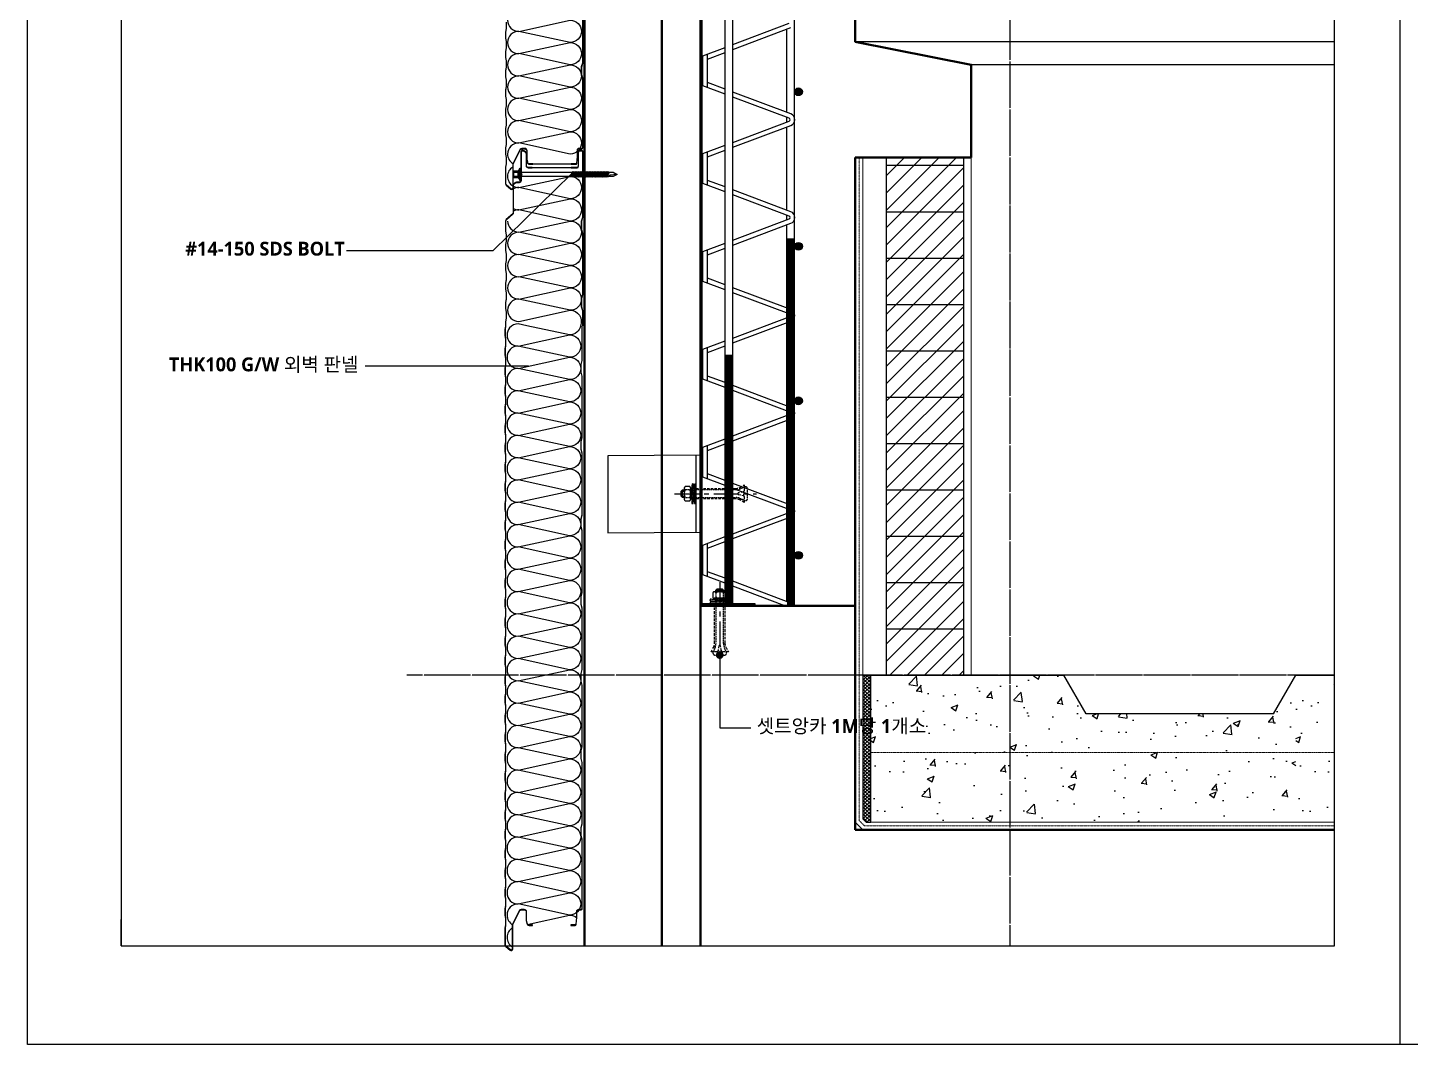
# Model space of a CAD drawing. Extents: x 0 to 20413, y 0 to 2870.
# Drawn here: x 2200 to 3989, y 100 to 1416 of the extents above; entities that cross this region are included whole.
import ezdxf
from ezdxf.enums import TextEntityAlignment as Align

# ---------------------------------------------------------------- set-up
doc = ezdxf.new("R2010")
doc.units = 0
for name, pattern in [('CENTER', [50.8, 31.75, -6.35, 6.35, -6.35]), ('HID', [2.3, 1.5, -0.8]), ('HIDDEN', [0.375, 0.25, -0.125]), ('HIDDEN2', [4.7625, 3.175, -1.5875]), ('XR-배치도$0$CEN', [62, 60, -1, 0, -1])]:
    doc.linetypes.add(name, pattern=pattern)
doc.layers.get('Defpoints').update_dxf_attribs({"color": 151})
for name, color, linetype in [('0-판넬전개선', 11, 'Continuous'), ('6', 6, 'Continuous'), ('A-ANNO-GRA1', 7, 'Continuous'), ('A-AXIS-LINE', 12, 'XR-배치도$0$CEN'), ('A-ELEV-LIN3', 8, 'Continuous'), ('A-SYM-LEAD', 7, 'Continuous'), ('A-WAXM-BLOC', 3, 'Continuous'), ('A-XXXX-HATC', 252, 'Continuous'), ('BOLT', 10, 'Continuous'), ('DIM', 7, 'Continuous'), ('E', 4, 'Continuous'), ('H', 9, 'Continuous'), ('Insulation', 8, 'Continuous'), ('Panel', 2, 'Continuous'), ('sec', 4, 'Continuous'), ('~BOLT', 11, 'Continuous'), ('형강', 4, 'Continuous')]:
    doc.layers.add(name, color=color, linetype=linetype)
for name, color, linetype, lineweight in [('A-CONC-LIN1', 2, 'Continuous', 40), ('A-CONC-LIN2', 7, 'Continuous', 25), ('A-SECT-MESH', 8, 'HID', 18), ('A-WAXM-PANL', 6, 'Continuous', 20), ('A-XXXX-FIN2', 6, 'Continuous', 20), ('A-XXXX-WAT1', 9, 'HID', 20)]:
    doc.layers.add(name, color=color, linetype=linetype, lineweight=lineweight)
doc.styles.add('헤드라인', font='NanumGothicBold.ttf')

# ---------------------------------------------------------------- blocks, each defined once
blk = doc.blocks.new('An')
at = {"layer": 'BOLT'}
for p, q in [((-3.3, 19.1), (-3.3, 15.1)), ((3.3, 19.1), (3.3, 15.1)), ((7.1, 15.1), (-7.1, 15.1)), ((7.1, 6.8), (-7.1, 6.8)), ((-5, 17.4), (5, 17.4)), ((6.7, 15.1), (6.7, 15.1))]:
    blk.add_line(p, q, dxfattribs=at)
at = {"layer": 'BOLT', "linetype": 'CENTER'}
blk.add_line((0, 27.7), (0, -78.2), dxfattribs=at)
at = {"layer": 'BOLT'}
blk.add_lwpolyline([(-5, 14), (-5, 17.4), (-3.3, 19.1), (3.3, 19.1), (5, 17.4), (5, 14)], dxfattribs=at)
for points in [[(-12.7, 3.8), (-0.2, 2.2), (0, 3.8), (-12.5, 5.5)], [(12.5, 0), (12.5, 1.7), (-12.5, 1.7), (-12.5, 0)], [(12.5, 3.1), (0, 4.7), (0.2, 6.4), (12.7, 4.7)]]:
    blk.add_lwpolyline(points, close=True, dxfattribs=at)
at = {"layer": 'BOLT', "linetype": 'HIDDEN'}
blk.add_lwpolyline([(12.7, 4.7), (-12.5, 5.5), (-12.7, 3.8), (12.5, 3.1)], close=True, dxfattribs=at)
at = {"layer": 'BOLT', "linetype": 'HIDDEN2'}
blk.add_lwpolyline([(6.7, 0), (6.7, -51.2, 0.126377), (8.1, -56.8), (11.3, -62.5), (3.8, -62.5, -0.360473), (2.2, -61.1), (1, -54.8, 0.412222), (0, -54.2), (-0.2, -54.2, 0.360473), (-1, -54.8), (-2.2, -61.1, -0.360473), (-3.8, -62.5), (-11.3, -62.5), (-8.1, -56.8, 0.126377), (-6.7, -51.2), (-6.7, 0)], format="xyb", dxfattribs=at)
at = {"layer": 'BOLT', "linetype": 'CENTER'}
blk.add_lwpolyline([(-9.1, 14), (-9.1, 8, 0.57735), (-5, 8, 0.238157), (5, 8, 0.57735), (9.1, 8), (9.1, 14, 0.57735), (5, 14, 0.238157), (-5, 14, 0.57735)], format="xyb", close=True, dxfattribs=at)
at = {"layer": 'BOLT', "linetype": 'HIDDEN'}
blk.add_lwpolyline([(-5, 14), (-5, 0), (-5, -51.9, -0.095415), (-5.8, -56.3), (-8.6, -63.2, 0.530598), (-6.3, -66.7), (0, -66.7), (6.3, -66.7, 0.530598), (8.6, -63.2), (5.8, -56.3, -0.095415), (5, -51.9), (5, 0), (5, 14)], format="xyb", dxfattribs=at)
blk = doc.blocks.new('SDS_125')
at = {"layer": 'BOLT'}
for p, q in [((-10129.4, -12535.9), (-10135.4, -12535.9)), ((-10128.4, -12533.4), (-10127.3, -12530.4)), ((-10127.3, -12530.4), (-10127.3, -12546.4)), ((-10127.3, -12530.4), (-10126.3, -12530.4)), ((-10126.3, -12530.4), (-10126.3, -12546.4)), ((-10059.6, -12535.4), (-10061.6, -12541.4)), ((-10058.8, -12534.6), (-10061.3, -12541.9)), ((-10057.6, -12535.4), (-10059.6, -12541.4)), ((-10056.8, -12534.6), (-10059.3, -12541.9)), ((-10056.5, -12535.4), (-10058.6, -12541.4)), ((-10058.5, -12535.4), (-10057.6, -12535.4)), ((-10057.6, -12535.4), (-10056.8, -12534.6)), ((-10055.6, -12535.4), (-10057.6, -12541.4)), ((-10054.8, -12534.6), (-10057.3, -12541.9)), ((-10056.8, -12534.6), (-10056.5, -12535.4)), ((-10054.5, -12535.4), (-10056.6, -12541.4)), ((-10056.5, -12535.4), (-10055.6, -12535.4)), ((-10055.6, -12535.4), (-10054.8, -12534.6)), ((-10053.6, -12535.4), (-10055.6, -12541.4)), ((-10052.8, -12534.6), (-10055.3, -12541.9)), ((-10054.8, -12534.6), (-10054.5, -12535.4)), ((-10052.5, -12535.4), (-10054.6, -12541.4)), ((-10054.5, -12535.4), (-10053.6, -12535.4)), ((-10053.6, -12535.4), (-10052.8, -12534.6)), ((-10051.6, -12535.4), (-10053.6, -12541.4)), ((-10050.8, -12534.6), (-10053.3, -12541.9)), ((-10052.8, -12534.6), (-10052.5, -12535.4)), ((-10050.5, -12535.4), (-10052.6, -12541.4)), ((-10052.5, -12535.4), (-10051.6, -12535.4)), ((-10051.6, -12535.4), (-10050.8, -12534.6)), ((-10049.6, -12535.4), (-10051.6, -12541.4)), ((-10048.8, -12534.6), (-10051.3, -12541.9)), ((-10050.8, -12534.6), (-10050.5, -12535.4)), ((-10048.5, -12535.4), (-10050.6, -12541.4)), ((-10050.5, -12535.4), (-10049.6, -12535.4)), ((-10049.6, -12535.4), (-10048.8, -12534.6)), ((-10047.6, -12535.4), (-10049.6, -12541.4)), ((-10046.8, -12534.6), (-10049.3, -12541.9)), ((-10048.8, -12534.6), (-10048.5, -12535.4)), ((-10046.5, -12535.4), (-10048.6, -12541.4)), ((-10048.5, -12535.4), (-10047.6, -12535.4)), ((-10047.6, -12535.4), (-10046.8, -12534.6)), ((-10045.6, -12535.4), (-10047.6, -12541.4)), ((-10044.8, -12534.6), (-10047.3, -12541.9)), ((-10046.8, -12534.6), (-10046.5, -12535.4)), ((-10044.5, -12535.4), (-10046.6, -12541.4)), ((-10046.5, -12535.4), (-10045.6, -12535.4)), ((-10045.6, -12535.4), (-10044.8, -12534.6)), ((-10043.6, -12535.4), (-10045.6, -12541.4)), ((-10042.8, -12534.6), (-10045.3, -12541.9)), ((-10044.8, -12534.6), (-10044.5, -12535.4)), ((-10042.5, -12535.4), (-10044.6, -12541.4)), ((-10044.5, -12535.4), (-10043.6, -12535.4)), ((-10043.6, -12535.4), (-10042.8, -12534.6)), ((-10041.6, -12535.4), (-10043.6, -12541.4)), ((-10040.8, -12534.6), (-10043.3, -12541.9)), ((-10042.8, -12534.6), (-10042.5, -12535.4)), ((-10040.5, -12535.4), (-10042.6, -12541.4)), ((-10042.5, -12535.4), (-10041.6, -12535.4)), ((-10041.6, -12535.4), (-10040.8, -12534.6)), ((-10039.6, -12535.4), (-10041.6, -12541.4)), ((-10038.8, -12534.6), (-10041.3, -12541.9)), ((-10040.8, -12534.6), (-10040.5, -12535.4)), ((-10038.5, -12535.4), (-10040.6, -12541.4)), ((-10040.5, -12535.4), (-10039.6, -12535.4)), ((-10039.6, -12535.4), (-10038.8, -12534.6)), ((-10037.6, -12535.4), (-10039.6, -12541.4)), ((-10036.8, -12534.6), (-10039.3, -12541.9)), ((-10038.8, -12534.6), (-10038.5, -12535.4)), ((-10036.5, -12535.4), (-10038.6, -12541.4)), ((-10038.5, -12535.4), (-10037.6, -12535.4)), ((-10037.6, -12535.4), (-10036.8, -12534.6)), ((-10035.6, -12535.4), (-10037.6, -12541.4)), ((-10034.8, -12534.6), (-10037.3, -12541.9)), ((-10036.8, -12534.6), (-10036.5, -12535.4)), ((-10034.5, -12535.4), (-10036.6, -12541.4)), ((-10036.5, -12535.4), (-10035.6, -12535.4)), ((-10035.6, -12535.4), (-10034.8, -12534.6)), ((-10033.6, -12535.4), (-10035.6, -12541.4)), ((-10032.8, -12534.6), (-10035.3, -12541.9)), ((-10034.8, -12534.6), (-10034.5, -12535.4)), ((-10032.5, -12535.4), (-10034.6, -12541.4)), ((-10034.5, -12535.4), (-10033.6, -12535.4)), ((-10033.6, -12535.4), (-10032.8, -12534.6)), ((-10031.6, -12535.4), (-10033.6, -12541.4)), ((-10030.8, -12534.6), (-10033.3, -12541.9)), ((-10032.8, -12534.6), (-10032.5, -12535.4)), ((-10030.5, -12535.4), (-10032.6, -12541.4)), ((-10032.5, -12535.4), (-10031.6, -12535.4)), ((-10031.6, -12535.4), (-10030.8, -12534.6)), ((-10029.6, -12535.4), (-10031.6, -12541.4)), ((-10028.8, -12534.6), (-10031.3, -12541.9)), ((-10030.8, -12534.6), (-10030.5, -12535.4)), ((-10028.5, -12535.4), (-10030.6, -12541.4)), ((-10030.5, -12535.4), (-10029.6, -12535.4)), ((-10029.6, -12535.4), (-10028.8, -12534.6)), ((-10027.6, -12535.4), (-10029.6, -12541.4)), ((-10026.8, -12534.6), (-10029.3, -12541.9)), ((-10028.8, -12534.6), (-10028.5, -12535.4)), ((-10026.5, -12535.4), (-10028.6, -12541.4)), ((-10028.5, -12535.4), (-10027.6, -12535.4)), ((-10027.6, -12535.4), (-10026.8, -12534.6)), ((-10025.6, -12535.4), (-10027.6, -12541.4)), ((-10024.8, -12534.6), (-10027.3, -12541.9)), ((-10026.8, -12534.6), (-10026.5, -12535.4)), ((-10024.5, -12535.4), (-10026.6, -12541.4)), ((-10026.5, -12535.4), (-10025.6, -12535.4)), ((-10025.6, -12535.4), (-10024.8, -12534.6)), ((-10023.6, -12535.4), (-10025.6, -12541.4)), ((-10022.8, -12534.6), (-10025.3, -12541.9)), ((-10024.8, -12534.6), (-10024.5, -12535.4)), ((-10022.5, -12535.4), (-10024.6, -12541.4)), ((-10024.5, -12535.4), (-10023.6, -12535.4)), ((-10023.6, -12535.4), (-10022.8, -12534.6)), ((-10021.6, -12535.4), (-10023.6, -12541.4)), ((-10020.8, -12534.6), (-10023.3, -12541.9)), ((-10022.8, -12534.6), (-10022.5, -12535.4)), ((-10020.5, -12535.4), (-10022.6, -12541.4)), ((-10022.5, -12535.4), (-10021.6, -12535.4)), ((-10021.6, -12535.4), (-10020.8, -12534.6)), ((-10019.6, -12535.4), (-10021.6, -12541.4)), ((-10018.8, -12534.6), (-10021.3, -12541.9)), ((-10020.8, -12534.6), (-10020.5, -12535.4)), ((-10018.5, -12535.4), (-10020.6, -12541.4)), ((-10020.5, -12535.4), (-10019.6, -12535.4)), ((-10019.6, -12535.4), (-10018.8, -12534.6)), ((-10017.6, -12535.4), (-10019.6, -12541.4)), ((-10016.8, -12534.6), (-10019.3, -12541.9)), ((-10018.8, -12534.6), (-10018.5, -12535.4)), ((-10016.5, -12535.4), (-10018.6, -12541.4)), ((-10018.5, -12535.4), (-10017.6, -12535.4)), ((-10017.6, -12535.4), (-10016.8, -12534.6)), ((-10015.6, -12535.4), (-10017.6, -12541.4)), ((-10014.8, -12534.6), (-10017.3, -12541.9)), ((-10016.8, -12534.6), (-10016.5, -12535.4)), ((-10014.5, -12535.4), (-10016.6, -12541.4)), ((-10016.5, -12535.4), (-10015.6, -12535.4)), ((-10015.6, -12535.4), (-10014.8, -12534.6)), ((-10013.6, -12535.4), (-10015.6, -12541.4)), ((-10012.8, -12534.6), (-10015.3, -12541.9)), ((-10014.8, -12534.6), (-10014.5, -12535.4)), ((-10012.5, -12535.4), (-10014.6, -12541.4)), ((-10014.5, -12535.4), (-10013.6, -12535.4)), ((-10013.6, -12535.4), (-10012.8, -12534.6)), ((-10012.8, -12534.6), (-10012.5, -12535.4)), ((-10012.5, -12535.4), (-10011.3, -12535.4)), ((-10135.4, -12540.9), (-10129.4, -12540.9)), ((-10128.4, -12543.4), (-10127.3, -12546.4)), ((-10127.3, -12546.4), (-10126.3, -12546.4)), ((-10060.6, -12541.4), (-10059.6, -12541.4)), ((-10059.6, -12541.4), (-10059.3, -12541.9)), ((-10059.3, -12541.9), (-10058.6, -12541.4)), ((-10058.6, -12541.4), (-10057.6, -12541.4)), ((-10057.6, -12541.4), (-10057.3, -12541.9)), ((-10057.3, -12541.9), (-10056.6, -12541.4)), ((-10056.6, -12541.4), (-10055.6, -12541.4)), ((-10055.6, -12541.4), (-10055.3, -12541.9)), ((-10055.3, -12541.9), (-10054.6, -12541.4)), ((-10054.6, -12541.4), (-10053.6, -12541.4)), ((-10053.6, -12541.4), (-10053.3, -12541.9)), ((-10053.3, -12541.9), (-10052.6, -12541.4)), ((-10052.6, -12541.4), (-10051.6, -12541.4)), ((-10051.6, -12541.4), (-10051.3, -12541.9)), ((-10051.3, -12541.9), (-10050.6, -12541.4)), ((-10050.6, -12541.4), (-10049.6, -12541.4)), ((-10049.6, -12541.4), (-10049.3, -12541.9)), ((-10049.3, -12541.9), (-10048.6, -12541.4)), ((-10048.6, -12541.4), (-10047.6, -12541.4)), ((-10047.6, -12541.4), (-10047.3, -12541.9)), ((-10047.3, -12541.9), (-10046.6, -12541.4)), ((-10046.6, -12541.4), (-10045.6, -12541.4)), ((-10045.6, -12541.4), (-10045.3, -12541.9)), ((-10045.3, -12541.9), (-10044.6, -12541.4)), ((-10044.6, -12541.4), (-10043.6, -12541.4)), ((-10043.6, -12541.4), (-10043.3, -12541.9)), ((-10043.3, -12541.9), (-10042.6, -12541.4)), ((-10042.6, -12541.4), (-10041.6, -12541.4)), ((-10041.6, -12541.4), (-10041.3, -12541.9)), ((-10041.3, -12541.9), (-10040.6, -12541.4)), ((-10040.6, -12541.4), (-10039.6, -12541.4)), ((-10039.6, -12541.4), (-10039.3, -12541.9)), ((-10039.3, -12541.9), (-10038.6, -12541.4)), ((-10038.6, -12541.4), (-10037.6, -12541.4)), ((-10037.6, -12541.4), (-10037.3, -12541.9)), ((-10037.3, -12541.9), (-10036.6, -12541.4)), ((-10036.6, -12541.4), (-10035.6, -12541.4)), ((-10035.6, -12541.4), (-10035.3, -12541.9)), ((-10035.3, -12541.9), (-10034.6, -12541.4)), ((-10034.6, -12541.4), (-10033.6, -12541.4)), ((-10033.6, -12541.4), (-10033.3, -12541.9)), ((-10033.3, -12541.9), (-10032.6, -12541.4)), ((-10032.6, -12541.4), (-10031.6, -12541.4)), ((-10031.6, -12541.4), (-10031.3, -12541.9)), ((-10031.3, -12541.9), (-10030.6, -12541.4)), ((-10030.6, -12541.4), (-10029.6, -12541.4)), ((-10029.6, -12541.4), (-10029.3, -12541.9)), ((-10029.3, -12541.9), (-10028.6, -12541.4)), ((-10028.6, -12541.4), (-10027.6, -12541.4)), ((-10027.6, -12541.4), (-10027.3, -12541.9)), ((-10027.3, -12541.9), (-10026.6, -12541.4)), ((-10026.6, -12541.4), (-10025.6, -12541.4)), ((-10025.6, -12541.4), (-10025.3, -12541.9)), ((-10025.3, -12541.9), (-10024.6, -12541.4)), ((-10024.6, -12541.4), (-10023.6, -12541.4)), ((-10023.6, -12541.4), (-10023.3, -12541.9)), ((-10023.3, -12541.9), (-10022.6, -12541.4)), ((-10022.6, -12541.4), (-10021.6, -12541.4)), ((-10021.6, -12541.4), (-10021.3, -12541.9)), ((-10021.3, -12541.9), (-10020.6, -12541.4)), ((-10020.6, -12541.4), (-10019.6, -12541.4)), ((-10019.6, -12541.4), (-10019.3, -12541.9)), ((-10019.3, -12541.9), (-10018.6, -12541.4)), ((-10018.6, -12541.4), (-10017.6, -12541.4)), ((-10017.6, -12541.4), (-10017.3, -12541.9)), ((-10017.3, -12541.9), (-10016.6, -12541.4)), ((-10016.6, -12541.4), (-10015.6, -12541.4)), ((-10015.6, -12541.4), (-10015.3, -12541.9)), ((-10015.3, -12541.9), (-10014.6, -12541.4)), ((-10014.6, -12541.4), (-10012.3, -12541.4))]:
    blk.add_line(p, q, dxfattribs=at)
for points in [[(-10129.4, -12534.4), (-10135.4, -12534.4), (-10135.4, -12542.4), (-10129.4, -12542.4)], [(-10126.3, -12535.4), (-10059.6, -12535.4), (-10058.8, -12534.6), (-10058.5, -12535.4), (-10060.6, -12541.4), (-10061.3, -12541.9), (-10061.6, -12541.4), (-10126.3, -12541.4)], [(-10001.3, -12538.4), (-10010.3, -12539.4), (-10012.3, -12541.4), (-10013.3, -12539.4), (-10011.3, -12535.4)], [(-10011.3, -12535.4), (-10006.3, -12535.4), (-10001.3, -12538.4), (-10006.3, -12541.4), (-10012.3, -12541.4)]]:
    blk.add_lwpolyline(points, dxfattribs=at)
blk.add_lwpolyline([(-10129.4, -12533.4), (-10128.4, -12533.4), (-10128.4, -12543.4), (-10129.4, -12543.4)], close=True, dxfattribs=at)
at = {"layer": '~BOLT', "color": 0}
blk.add_solid([(-10127.3, -12530.4), (-10127.3, -12546.4), (-10126.3, -12530.4), (-10126.3, -12546.4)], dxfattribs=at)

msp = doc.modelspace()

# ---------------------------------------------------------------- hatches: boundary and pattern name
at = {"layer": 'A-ELEV-LIN3'}
h = msp.add_hatch(dxfattribs=at)
h.set_pattern_fill('ANSI37', color=256)
h.set_pattern_definition([(45, (-69508.0345, -82943.963), (-2.24506403, 2.24506403), []), (135, (-69508.0345, -82943.963), (-2.24506403, -2.24506403), [])])
h.paths.add_polyline_path([(3290.49, 577.7), (3280.49, 577.7), (3280.49, 391.84), (3284.64, 387.7), (3290.49, 387.7)])
at = {"layer": 'A-XXXX-HATC'}
h = msp.add_hatch(dxfattribs=at)
h.set_pattern_fill('ANSI31', color=256, scale=5)
h.set_pattern_definition([(45, (-385939.868, 959393.89), (-11.22532015, 11.22532015), [])])
h.paths.add_polyline_path([(3410.49, 1247.7), (3310.49, 1247.7), (3310.49, 577.7), (3410.49, 577.7)])
at = {"layer": 'H'}
h = msp.add_hatch(dxfattribs=at)
h.set_pattern_fill('AR-CONC', color=256, scale=0.5, style=0)
h.set_pattern_definition([(50, (-210530.57, 2727.78), (91.092334, -7.969543), [9.525, -104.775]), (355, (-210530.57, 2727.78), (-17.621413, 95.52832), [7.62, -83.82]), (100.451, (-210522.98, 2727.114), (73.47125, 87.558344), [8.095, -89.045]), (46.1842, (-210530.57, 2753.18), (135.53952, -21.021164), [14.2875, -157.1625]), (96.6356, (-210519.27, 2751.43), (118.70212, 123.71278), [12.1425, -133.5675]), (351.184, (-210530.57, 2753.18), (118.7023, 123.71256), [11.43, -125.73]), (21, (-210517.87, 2746.83), (75.80744, -51.13276), [9.525, -104.775]), (326, (-210517.87, 2746.83), (30.901014, 92.093983), [7.62, -83.82]), (71.4514, (-210511.55, 2742.57), (106.708245, 40.96143), [8.095, -89.045]), (37.5, (-210530.57, 2727.78), (1.5443016, 42.2775194), [0, -82.804, 0, -85.09, 0, -84.1375]), (7.5, (-210530.57, 2727.78), (33.409831, 50.090287), [0, -48.514, 0, -80.899, 0, -32.0675]), (327.5, (-210558.89, 2727.78), (67.7952976, -2.864372), [0, -31.75, 0, -99.06, 0, -131.445]), (317.5, (-210571.59, 2727.78), (74.06459, 12.713246), [0, -41.275, 0, -65.786, 0, -93.345])])
h.paths.add_polyline_path([(3840.49, 577.7), (3811.62, 527.7), (3569.36, 527.7), (3540.49, 577.7), (3290.5, 577.7), (3290.49, 387.7), (3840.49, 387.7)])
h = msp.add_hatch(dxfattribs=at)
h.set_pattern_fill('AR-CONC', color=256, scale=0.5, style=0)
h.set_pattern_definition([(50, (-209980.57, 2727.78), (91.092334, -7.969543), [9.525, -104.775]), (355, (-209980.57, 2727.78), (-17.621413, 95.52832), [7.62, -83.82]), (100.451, (-209972.98, 2727.114), (73.47125, 87.558344), [8.095, -89.045]), (46.1842, (-209980.57, 2753.18), (135.53952, -21.021164), [14.2875, -157.1625]), (96.6356, (-209969.27, 2751.43), (118.70212, 123.71278), [12.1425, -133.5675]), (351.184, (-209980.57, 2753.18), (118.7023, 123.71256), [11.43, -125.73]), (21, (-209967.87, 2746.83), (75.80744, -51.13276), [9.525, -104.775]), (326, (-209967.87, 2746.83), (30.901014, 92.093983), [7.62, -83.82]), (71.4514, (-209961.55, 2742.57), (106.708245, 40.96143), [8.095, -89.045]), (37.5, (-209980.57, 2727.78), (1.5443016, 42.2775194), [0, -82.804, 0, -85.09, 0, -84.1375]), (7.5, (-209980.57, 2727.78), (33.409831, 50.090287), [0, -48.514, 0, -80.899, 0, -32.0675]), (327.5, (-210008.89, 2727.78), (67.7952976, -2.864372), [0, -31.75, 0, -99.06, 0, -131.445]), (317.5, (-210021.59, 2727.78), (74.06459, 12.713246), [0, -41.275, 0, -65.786, 0, -93.345])])
h.paths.add_polyline_path([(3890.49, 387.7), (3890.49, 577.7), (3840.5, 577.7), (3840.49, 387.7)])
at = {"layer": 'sec'}
h = msp.add_hatch(color=256, dxfattribs=at)
edge = h.paths.add_edge_path()
edge.add_arc((3197.09, 1332.87), 5, 0, 360)
h = msp.add_hatch(color=256, dxfattribs=at)
edge = h.paths.add_edge_path()
edge.add_arc((3197.09, 1132.87), 5, 0, 360)
h = msp.add_hatch(color=256, dxfattribs=at)
edge = h.paths.add_edge_path()
edge.add_arc((3197.09, 932.87), 5, 0, 360)
h = msp.add_hatch(color=256, dxfattribs=at)
edge = h.paths.add_edge_path()
edge.add_arc((3197.09, 732.87), 5, 0, 360)

# ---------------------------------------------------------------- linework, layer by layer
at = {"color": 4}
msp.add_line((3064.49, 862.7), (3064.49, 762.7), dxfattribs=at)
at = {"color": 3, "const_width": 10}
msp.add_lwpolyline([(3187.09, 1143.3), (3187.09, 667.7)], dxfattribs=at)
at = {"color": 3, "linetype": 'HID', "const_width": 10}
msp.add_lwpolyline([(3107.09, 992.7), (3107.09, 667.7)], dxfattribs=at)
at = {"color": 4}
msp.add_lwpolyline([(2950.49, 861.58), (2950.49, 762.15), (3070.49, 762.7), (3070.49, 862.7)], close=True, dxfattribs=at)
msp.add_lwpolyline([(3140.49, 668.92), (3070.49, 668.92), (3070.49, 718.92), (3072.09, 718.92), (3072.09, 670.52), (3140.49, 670.52)], close=True)
at = {"layer": '0-판넬전개선'}
msp.add_line((2320.86, 227.7), (2320.86, 261.8), dxfattribs=at)
at = {"layer": '6'}
for p, q in [((2903.13, 1234.5), (2852.63, 1234.5)), ((2853.63, 1239.5), (2903.13, 1239.5))]:
    msp.add_line(p, q, dxfattribs=at)
at = {"layer": 'A-ANNO-GRA1'}
msp.add_line((3975, 2870), (3975, 100), dxfattribs=at)
msp.add_lwpolyline([(2200, 2870), (5750, 2870), (5750, 100), (2200, 100)], close=True, dxfattribs=at)
at = {"layer": 'A-AXIS-LINE'}
for p, q in [((3470.49, 2427.7), (3470.49, 227.7)), ((3890.49, 577.7), (2690.49, 577.7))]:
    msp.add_line(p, q, dxfattribs=at)
at = {"layer": 'A-CONC-LIN1'}
for p, q in [((2920.49, 227.7), (2920.49, 2257.7)), ((3020.49, 227.7), (3020.49, 2257.7)), ((3070.49, 227.7), (3070.49, 2227.7)), ((3270.49, 2227.7), (3270.49, 1397.7)), ((3270.49, 1397.7), (3420.49, 1367.7)), ((3420.49, 1367.7), (3420.49, 1247.7)), ((3420.49, 1247.7), (3270.49, 1247.7)), ((3270.49, 1247.7), (3270.49, 377.7)), ((3270.49, 667.7), (3070.49, 667.7)), ((3270.49, 377.7), (3890.49, 377.7))]:
    msp.add_line(p, q, dxfattribs=at)
at = {"layer": 'A-CONC-LIN2'}
for p, q in [((3280.49, 577.7), (3540.49, 577.7)), ((3569.36, 527.7), (3540.49, 577.7)), ((3811.62, 527.7), (3840.49, 577.7)), ((3811.62, 527.7), (3569.36, 527.7))]:
    msp.add_line(p, q, dxfattribs=at)
at = {"layer": 'A-CONC-LIN2', "ltscale": 10}
msp.add_lwpolyline([(3840.49, 577.7), (3890.49, 577.7)], dxfattribs=at)
at = {"layer": 'A-ELEV-LIN3'}
for p, q in [((3890.49, 1397.7), (3270.49, 1397.7)), ((3890.49, 1367.69), (3420.49, 1367.69)), ((3280.49, 377.7), (3270.49, 387.7))]:
    msp.add_line(p, q, dxfattribs=at)
msp.add_lwpolyline([(3290.49, 577.7), (3280.49, 577.7), (3280.49, 391.84), (3284.64, 387.7), (3290.49, 387.7)], close=True, dxfattribs=at)
at = {"layer": 'A-SECT-MESH', "ltscale": 0.1}
msp.add_line((3290.49, 477.7), (3890.49, 477.7), dxfattribs=at)
at = {"layer": 'A-WAXM-BLOC'}
for p, q in [((3310.49, 1237.7), (3410.49, 1237.7)), ((3310.49, 1177.7), (3410.49, 1177.7)), ((3310.49, 1117.7), (3410.49, 1117.7)), ((3310.49, 1057.7), (3410.49, 1057.7)), ((3310.49, 997.7), (3410.49, 997.7)), ((3310.49, 937.7), (3410.49, 937.7)), ((3310.49, 877.7), (3410.49, 877.7)), ((3310.49, 817.7), (3410.49, 817.7)), ((3310.49, 757.7), (3410.49, 757.7)), ((3310.49, 697.7), (3410.49, 697.7)), ((3310.49, 637.7), (3410.49, 637.7))]:
    msp.add_line(p, q, dxfattribs=at)
at = {"layer": 'A-WAXM-BLOC', "ltscale": 100}
for points in [[(3310.49, 1247.7), (3310.49, 577.7)], [(3410.49, 1247.7), (3410.49, 577.7)]]:
    msp.add_lwpolyline(points, dxfattribs=at)
at = {"layer": 'A-WAXM-PANL'}
msp.add_line((3280.49, 577.7), (3280.49, 577.7), dxfattribs=at)
msp.add_lwpolyline([(3280.49, 1247.7), (3280.49, 391.84), (3284.64, 387.7), (3890.49, 387.7)], dxfattribs=at)
at = {"layer": 'A-XXXX-FIN2', "ltscale": 100}
msp.add_lwpolyline([(3420.49, 1247.7), (3420.49, 577.7)], dxfattribs=at)
at = {"layer": 'A-XXXX-WAT1', "ltscale": 0.1}
msp.add_lwpolyline([(3275.49, 1247.7), (3275.49, 389.77), (3282.56, 382.7), (3890.49, 382.7)], dxfattribs=at)
at = {"layer": 'Defpoints'}
msp.add_lwpolyline([(3890.49, 2427.7), (2320.86, 2427.7), (2320.86, 227.7), (3890.49, 227.7)], close=True, dxfattribs=at)
at = {"layer": 'DIM'}
for p, q in [((2801.66, 1126.82), (2903.22, 1226.06)), ((3095.24, 603.85), (3095.24, 509.72))]:
    msp.add_line(p, q, dxfattribs=at)
for points in [[(2801.66, 1126.82), (2612.33, 1126.82)], [(2847.98, 977.76), (2636.38, 977.76)], [(3095.24, 509.72), (3135.24, 509.72)]]:
    msp.add_lwpolyline(points, dxfattribs=at)
at = {"layer": 'DIM', "const_width": 5}
msp.add_lwpolyline([(3097.74, 603.85, -1), (3092.74, 603.85, -1)], format="xyb", close=True, dxfattribs=at)
at = {"layer": 'E'}
for p, q in [((3102.09, 667.7), (3102.09, 2199.62)), ((3112.09, 667.7), (3112.09, 2199.62)), ((3192.09, 667.7), (3192.09, 2199.62)), ((3072.09, 2177.73), (3072.09, 678.92)), ((3112.09, 1394.03), (3185.13, 1421.51)), ((3112.09, 1387.62), (3187.24, 1415.9)), ((3182.09, 1306.18), (3182.09, 1413.96)), ((3073.29, 1379.43), (3102.09, 1390.27)), ((3073.29, 1340.72), (3073.29, 1379.43)), ((3079.29, 1375.28), (3102.09, 1383.86)), ((3079.29, 1338.46), (3079.29, 1381.69)), ((3102.09, 1336.29), (3079.29, 1344.87)), ((3102.09, 1329.88), (3073.29, 1340.72)), ((3187.24, 1304.25), (3112.09, 1332.52)), ((3185.13, 1298.63), (3112.09, 1326.11)), ((3112.09, 1267.41), (3185.13, 1294.89)), ((3112.09, 1261), (3187.24, 1289.27)), ((3182.09, 1293.75), (3182.09, 1299.77)), ((3182.09, 1293.75), (3182.09, 1299.77)), ((3182.09, 1179.56), (3182.09, 1287.34)), ((3073.29, 1252.8), (3102.09, 1263.64)), ((3073.29, 1214.09), (3073.29, 1252.8)), ((3079.29, 1248.65), (3102.09, 1257.23)), ((3079.29, 1211.83), (3079.29, 1255.06)), ((3102.09, 1209.66), (3079.29, 1218.24)), ((3102.09, 1203.25), (3073.29, 1214.09)), ((3187.24, 1177.62), (3112.09, 1205.9)), ((3185.13, 1172.01), (3112.09, 1199.49)), ((3112.09, 1140.78), (3185.13, 1168.26)), ((3112.09, 1134.37), (3187.24, 1162.65)), ((3182.09, 1167.12), (3182.09, 1173.15)), ((3182.09, 1052.93), (3182.09, 1160.71)), ((3073.29, 1126.18), (3102.09, 1137.02)), ((3079.29, 1122.03), (3102.09, 1130.61)), ((3079.29, 1085.21), (3079.29, 1128.44)), ((3182.09, 1127.12), (3182.09, 1133.15)), ((3073.29, 1087.47), (3073.29, 1126.18)), ((3182.09, 1012.93), (3182.09, 1120.71)), ((3102.09, 1083.04), (3079.29, 1091.62)), ((3102.09, 1076.63), (3073.29, 1087.47)), ((3187.24, 1051), (3112.09, 1079.28)), ((3185.13, 1045.38), (3112.09, 1072.86)), ((3112.09, 1014.16), (3185.13, 1041.64)), ((3182.09, 1040.5), (3182.09, 1046.52)), ((3112.09, 1007.75), (3187.24, 1036.02)), ((3182.09, 926.31), (3182.09, 1034.09)), ((3073.29, 999.55), (3102.09, 1010.39)), ((3079.29, 995.4), (3102.09, 1003.98)), ((3079.29, 958.58), (3079.29, 1001.81)), ((3073.29, 960.84), (3073.29, 999.55)), ((3182.09, 886.31), (3182.09, 994.09)), ((3102.09, 950), (3073.29, 960.84)), ((3102.09, 956.41), (3079.29, 964.99)), ((3187.24, 924.37), (3112.09, 952.65)), ((3185.13, 918.76), (3112.09, 946.24)), ((3112.09, 887.53), (3185.13, 915.01)), ((3182.09, 913.87), (3182.09, 919.9)), ((3112.09, 881.12), (3187.24, 909.4)), ((3182.09, 799.69), (3182.09, 907.46)), ((3182.09, 799.69), (3182.09, 907.46)), ((3073.29, 872.93), (3102.09, 883.77)), ((3079.29, 868.78), (3102.09, 877.36)), ((3073.29, 834.22), (3073.29, 872.93)), ((3079.29, 831.96), (3079.29, 875.19)), ((3182.09, 759.69), (3182.09, 867.46)), ((3102.09, 823.38), (3073.29, 834.22)), ((3102.09, 829.79), (3079.29, 838.37)), ((3187.24, 797.75), (3112.09, 826.03)), ((3185.13, 792.13), (3112.09, 819.61)), ((3112.09, 760.91), (3185.13, 788.39)), ((3112.09, 760.91), (3185.13, 788.39)), ((3182.09, 787.25), (3182.09, 793.27)), ((3112.09, 754.5), (3187.24, 782.77)), ((3182.09, 673.06), (3182.09, 780.84)), ((3073.29, 746.3), (3102.09, 757.14)), ((3073.29, 707.59), (3073.29, 746.3)), ((3079.29, 742.15), (3102.09, 750.73)), ((3079.29, 720.52), (3079.29, 748.56)), ((3079.29, 705.33), (3079.29, 748.56)), ((3102.09, 696.75), (3073.29, 707.59)), ((3102.09, 703.16), (3079.29, 711.74)), ((3187.24, 671.12), (3112.09, 699.4)), ((3179.3, 667.7), (3112.09, 692.99))]:
    msp.add_line(p, q, dxfattribs=at)
for centre, radius in [((3184.42, 1296.76), 2), ((3184.42, 1296.76), 2), ((3184.42, 1296.76), 8), ((3184.42, 1296.76), 8), ((3184.42, 1170.14), 2), ((3184.42, 1170.14), 8), ((3184.42, 1130.14), 2), ((3184.42, 1130.14), 8), ((3184.42, 1043.51), 2), ((3184.42, 1043.51), 8), ((3184.42, 916.89), 2), ((3184.42, 916.89), 8), ((3184.42, 790.26), 2), ((3184.42, 790.26), 8)]:
    msp.add_arc(centre, radius, 290.62085, 69.37915, dxfattribs=at)
at = {"layer": 'Insulation'}
for points in [[(2820.76, 1425.55, 0.4142136), (2835.2, 1411.11), (2901.77, 1425.55, -1), (2901.77, 1396.67), (2835.2, 1411.11, 0.4142136), (2820.76, 1396.67)], [(2820.76, 1396.67, 0.4142136), (2835.2, 1382.23), (2901.77, 1396.67, -1), (2901.77, 1367.79), (2835.2, 1382.23, 0.4142136), (2820.76, 1367.79)], [(2820.76, 1367.79, 0.4142136), (2835.2, 1353.35), (2901.77, 1367.79, -1), (2901.77, 1338.91), (2835.2, 1353.35, 0.4142136), (2820.76, 1338.91)], [(2820.76, 1338.91, 0.4142136), (2835.2, 1324.47), (2901.77, 1338.91, -1), (2901.77, 1310.03), (2835.2, 1324.47, 0.4142136), (2820.76, 1310.03)], [(2820.76, 1310.03, 0.4142136), (2835.2, 1295.59), (2901.77, 1310.03, -1), (2901.77, 1281.15), (2835.2, 1295.59, 0.4142136), (2820.76, 1281.15)], [(2820.76, 1281.15, 0.4142136), (2835.2, 1266.71), (2901.77, 1281.15, -1), (2901.77, 1252.27), (2835.2, 1266.71, 0.4142136), (2820.76, 1252.27)], [(2820.76, 1252.27, 0.2629955), (2827.75, 1239.9, 0.2629955)], [(2827.63, 1235.69, 0.2605555), (2820.76, 1223.39)], [(2820.76, 1223.39, 0.2605555), (2827.63, 1211.09, 0.2605555)], [(2828.63, 1210.53, 0.1185014), (2835.2, 1208.95), (2901.77, 1223.39, -1), (2901.77, 1194.51), (2835.2, 1208.95, 0.1185014), (2828.63, 1207.37, 0.1185014)], [(2828.63, 1181.65, 0.1185014), (2835.2, 1180.07), (2901.77, 1194.51, -1), (2901.77, 1165.63), (2835.2, 1180.07, 0.1185014), (2828.63, 1178.49)], [(2820.76, 1165.63, 0.4142136), (2835.2, 1151.19), (2901.77, 1165.63, -1), (2901.77, 1136.75), (2835.2, 1151.19, 0.4142136), (2820.76, 1136.75)], [(2820.76, 1136.75, 0.4142136), (2835.2, 1122.31), (2901.77, 1136.75, -1), (2901.77, 1107.87), (2835.2, 1122.31, 0.4142136), (2820.76, 1107.87)], [(2820.76, 1107.87, 0.4142136), (2835.2, 1093.43), (2901.77, 1107.87, -1), (2901.77, 1078.99), (2835.2, 1093.43, 0.4142136), (2820.76, 1078.99)], [(2820.76, 1078.99, 0.4142136), (2835.2, 1064.55), (2901.77, 1078.99, -1), (2901.77, 1050.11), (2835.2, 1064.55, 0.4142136), (2820.76, 1050.11)], [(2820.76, 1050.11, 0.4142136), (2835.2, 1035.67), (2901.77, 1050.11, -0.5344873), (2915.11, 1030.14, -0.5344873)], [(2823.4, 1027.4, 0.1754051), (2820.06, 1018.16)], [(2845.81, 1029.96), (2834.37, 1032.45, 0.219024), (2823.4, 1027.4)], [(2915.3, 1030.14, -0.3650248), (2901.07, 1018.16), (2845.81, 1029.96)], [(2820.06, 1018.16, 0.4142136), (2834.5, 1003.72), (2901.07, 1018.16, -1), (2901.07, 989.28), (2834.5, 1003.72, 0.4142136), (2820.06, 989.28)], [(2820.06, 989.28, 0.4142136), (2834.5, 974.84), (2901.07, 989.28, -1), (2901.07, 960.4), (2834.5, 974.84, 0.4142136), (2820.06, 960.4)], [(2820.06, 960.4, 0.4142136), (2834.5, 945.96), (2901.07, 960.4, -1), (2901.07, 931.52), (2834.5, 945.96, 0.4142136), (2820.06, 931.52)], [(2820.06, 931.52, 0.4142136), (2834.5, 917.08), (2901.07, 931.52, -1), (2901.07, 902.64), (2834.5, 917.08, 0.4142136), (2820.06, 902.64)], [(2820.06, 902.64, 0.4142136), (2834.5, 888.2), (2901.07, 902.64, -1), (2901.07, 873.76), (2834.5, 888.2, 0.4142136), (2820.06, 873.76)], [(2820.06, 873.76, 0.4142136), (2834.5, 859.32), (2901.07, 873.76, -1), (2901.07, 844.88), (2834.5, 859.32, 0.4142136), (2820.06, 844.88)], [(2820.06, 844.88, 0.4142136), (2834.5, 830.44), (2901.07, 844.88, -1), (2901.07, 816), (2834.5, 830.44, 0.4142136), (2820.06, 816)], [(2820.06, 816, 0.4142136), (2834.5, 801.56), (2901.07, 816, -1), (2901.07, 787.12), (2834.5, 801.56, 0.4142136), (2820.06, 787.12)], [(2820.06, 787.12, 0.4142136), (2834.5, 772.68), (2901.07, 787.12, -1), (2901.07, 758.24), (2834.5, 772.68, 0.4142136), (2820.06, 758.24)], [(2820.06, 758.24, 0.4142136), (2834.5, 743.8), (2901.07, 758.24, -1), (2901.07, 729.36), (2834.5, 743.8, 0.4142136), (2820.06, 729.36)], [(2820.06, 729.36, 0.4142136), (2834.5, 714.92), (2901.07, 729.36, -1), (2901.07, 700.48), (2834.5, 714.92, 0.4142136), (2820.06, 700.48)], [(2820.06, 700.48, 0.4142136), (2834.5, 686.04), (2901.07, 700.48, -1), (2901.07, 671.6), (2834.5, 686.04, 0.4142136), (2820.06, 671.6)], [(2820.06, 671.6, 0.4142136), (2834.5, 657.16), (2901.07, 671.6, -1), (2901.07, 642.71), (2834.5, 657.16, 0.4142136), (2820.06, 642.71)], [(2820.06, 642.71, 0.4142136), (2834.5, 628.27), (2901.07, 642.71, -1), (2901.07, 613.83), (2834.5, 628.27, 0.4142136), (2820.06, 613.83)], [(2820.06, 613.83, 0.4142136), (2834.5, 599.39), (2901.07, 613.83, -1), (2901.07, 584.95), (2834.5, 599.39, 0.4142136), (2820.06, 584.95)], [(2820.06, 584.95, 0.4142136), (2834.5, 570.51), (2901.07, 584.95, -1), (2901.07, 556.07), (2834.5, 570.51, 0.4142136), (2820.06, 556.07)], [(2820.06, 556.07, 0.4142136), (2834.5, 541.63), (2901.07, 556.07, -1), (2901.07, 527.19), (2834.5, 541.63, 0.4142136), (2820.06, 527.19)], [(2820.06, 527.19, 0.4142136), (2834.5, 512.75), (2901.07, 527.19, -1), (2901.07, 498.31), (2834.5, 512.75, 0.4142136), (2820.06, 498.31)], [(2820.06, 498.31, 0.4142136), (2834.5, 483.87), (2901.07, 498.31, -1), (2901.07, 469.43), (2834.5, 483.87, 0.4142136), (2820.06, 469.43)], [(2820.06, 469.43, 0.4142136), (2834.5, 454.99), (2901.07, 469.43, -1), (2901.07, 440.55), (2834.5, 454.99, 0.4142136), (2820.06, 440.55)], [(2820.06, 440.55, 0.4142136), (2834.5, 426.11), (2901.07, 440.55, -1), (2901.07, 411.67), (2834.5, 426.11, 0.4142136), (2820.06, 411.67)], [(2820.06, 411.67, 0.4142136), (2834.5, 397.23), (2901.07, 411.67, -1), (2901.07, 382.79), (2834.5, 397.23, 0.4142136), (2820.06, 382.79)], [(2820.06, 382.79, 0.4142136), (2834.5, 368.35), (2901.07, 382.79, -1), (2901.07, 353.91), (2834.5, 368.35, 0.4142136), (2820.06, 353.91)], [(2820.06, 353.91, 0.4142136), (2834.5, 339.47), (2901.07, 353.91, -1), (2901.07, 325.03), (2834.5, 339.47, 0.4142136), (2820.06, 325.03)], [(2820.06, 325.03, 0.4142136), (2834.5, 310.59), (2901.07, 325.03, -1), (2901.07, 296.15), (2834.5, 310.59, 0.4142136), (2820.06, 296.15)], [(2820.06, 296.15, 0.4142136), (2834.5, 281.71), (2901.07, 296.15, -1), (2901.07, 267.27), (2834.5, 281.71, 0.4142136), (2820.06, 267.27)], [(2820.06, 267.27, 0.2725704), (2827.49, 254.64, 0.2725704)], [(2826.93, 250.69, 0.2605555), (2820.06, 238.39)], [(2846.08, 255.34), (2901.07, 267.27, -0.1778863), (2910.42, 263.84)], [(2820.06, 238.39, 0.2629955), (2827.05, 226.02, 0.2629955)]]:
    msp.add_lwpolyline(points, format="xyb", dxfattribs=at)
at = {"layer": 'Panel'}
for points in [[(2917.63, 1449.92), (2917.63, 1370.07), (2916.13, 1365.07), (2916.13, 1354.92), (2917.63, 1350.42), (2917.63, 1260.3, -0.4142131), (2916.83, 1259.5), (2913.13, 1259.5, 0.4142128), (2910.63, 1257), (2910.63, 1249.02), (2909.77, 1240.4, -0.3853136), (2908.78, 1239.5), (2903.13, 1239.5), (2903.13, 1239), (2908.78, 1239, 0.3853136), (2910.27, 1240.35), (2911.13, 1249), (2911.13, 1257, -0.4142128), (2913.13, 1259), (2916.83, 1259, 0.4142131), (2918.13, 1260.3), (2918.13, 1350.5), (2916.63, 1355), (2916.63, 1365), (2918.13, 1370), (2918.13, 1450)], [(2818.83, 1422.78), (2818.83, 1414.71), (2818.13, 1410.21), (2818.13, 1402.28), (2818.83, 1397.78), (2818.83, 1389.71), (2818.13, 1385.21), (2818.13, 1377.28), (2818.83, 1372.78), (2818.83, 1364.71), (2818.13, 1360.21), (2818.13, 1352.28), (2818.83, 1347.78), (2818.83, 1339.71), (2818.13, 1335.21), (2818.13, 1327.28), (2818.83, 1322.78), (2818.83, 1314.71), (2818.13, 1310.21), (2818.13, 1302.28), (2818.83, 1297.78), (2818.83, 1289.71), (2818.13, 1285.21), (2818.13, 1277.28), (2818.83, 1272.78), (2818.83, 1264.71), (2818.13, 1260.21), (2818.13, 1252.28), (2818.83, 1247.78), (2818.83, 1239.71), (2818.13, 1235.21), (2818.13, 1213.77, 0.2216947), (2819.03, 1211.85), (2824.85, 1206.97, 0.6370703), (2828.13, 1208.5), (2828.13, 1239.16, -0.1172868), (2828.35, 1240.06), (2837.54, 1258.28, -0.2225849), (2839.07, 1259), (2843.13, 1259, -0.4142136), (2845.63, 1256.5), (2845.63, 1245.19, 0.0319128), (2845.66, 1244.8), (2846.31, 1241.62, 0.3773132), (2849.28, 1239), (2853.63, 1239), (2853.63, 1239.5), (2849.28, 1239.5, -0.3793082), (2846.8, 1241.7), (2846.15, 1244.88, -0.0301659), (2846.13, 1245.19), (2846.13, 1256.5, 0.4142136), (2843.13, 1259.5), (2839.07, 1259.5, 0.2289248), (2837.11, 1258.55), (2827.9, 1240.29, 0.1172868), (2827.63, 1239.16), (2827.63, 1208.5, -0.6370703), (2825.17, 1207.35), (2819.35, 1212.23, -0.2216947), (2818.63, 1213.77), (2818.63, 1235.17), (2819.33, 1239.67), (2819.33, 1247.82), (2818.63, 1252.32), (2818.63, 1260.17), (2819.33, 1264.67), (2819.33, 1272.82), (2818.63, 1277.32), (2818.63, 1285.17), (2819.33, 1289.67), (2819.33, 1297.82), (2818.63, 1302.32), (2818.63, 1310.17), (2819.33, 1314.67), (2819.33, 1322.82), (2818.63, 1327.32), (2818.63, 1335.17), (2819.33, 1339.67), (2819.33, 1347.82), (2818.63, 1352.32), (2818.63, 1360.17), (2819.33, 1364.67), (2819.33, 1372.82), (2818.63, 1377.32), (2818.63, 1385.17), (2819.33, 1389.67), (2819.33, 1397.82), (2818.63, 1402.32), (2818.63, 1410.17), (2819.33, 1414.67), (2819.33, 1422.82)], [(2818.63, 1030.14), (2818.63, 1035.17), (2819.33, 1039.67), (2819.33, 1047.82), (2818.63, 1052.32), (2818.63, 1060.17), (2819.33, 1064.67), (2819.33, 1072.82), (2818.63, 1077.32), (2818.63, 1085.17), (2819.33, 1089.67), (2819.33, 1097.82), (2818.63, 1102.32), (2818.63, 1110.17), (2819.33, 1114.67), (2819.33, 1122.82), (2818.63, 1127.32), (2818.63, 1135.17), (2819.33, 1139.67), (2819.33, 1147.82), (2818.63, 1152.32), (2818.63, 1165.83, -0.2216947), (2819.35, 1167.36), (2827.74, 1174.41, 0.2216947), (2828.63, 1176.32), (2828.63, 1211, -0.4142136), (2833.13, 1215.5), (2836.13, 1215.5, 0.4142136), (2838.63, 1218), (2838.63, 1224.35), (2839.74, 1226), (2838.63, 1227.65), (2838.63, 1255, -0.4142136), (2840.13, 1256.5), (2840.63, 1256.5, -0.4142136), (2844.63, 1252.5), (2844.63, 1237.5, 0.4142136), (2847.63, 1234.5), (2852.63, 1234.5), (2852.63, 1235), (2847.63, 1235, -0.4142136), (2845.13, 1237.5), (2845.13, 1252.5, 0.4142136), (2840.63, 1257), (2840.13, 1257, 0.4142136), (2838.13, 1255), (2838.13, 1227.5), (2839.13, 1226), (2838.13, 1224.5), (2838.13, 1218, -0.4142136), (2836.13, 1216), (2833.13, 1216, 0.4142136), (2828.13, 1211), (2828.13, 1176.32, -0.2216947), (2827.42, 1174.79), (2819.03, 1167.75, 0.2216947), (2818.13, 1165.83), (2818.13, 1152.28), (2818.83, 1147.78), (2818.83, 1139.71), (2818.13, 1135.21), (2818.13, 1127.28), (2818.83, 1122.78), (2818.83, 1114.71), (2818.13, 1110.21), (2818.13, 1102.28), (2818.83, 1097.78), (2818.83, 1089.71), (2818.13, 1085.21), (2818.13, 1077.28), (2818.83, 1072.78), (2818.83, 1064.71), (2818.13, 1060.21), (2818.13, 1052.28), (2818.83, 1047.78), (2818.83, 1039.71), (2818.13, 1035.21), (2818.13, 1030.14)], [(2918.13, 1030.14), (2918.13, 1050), (2916.63, 1055), (2916.63, 1065), (2918.13, 1070), (2918.13, 1150), (2916.63, 1155), (2916.63, 1165), (2918.13, 1170), (2918.13, 1255.7, 0.4142136), (2916.83, 1257), (2914.63, 1257, 0.4142134), (2912.13, 1254.5), (2912.13, 1236.5, -0.4142134), (2910.63, 1235), (2903.13, 1235), (2903.13, 1234.5), (2910.63, 1234.5, 0.4142134), (2912.63, 1236.5), (2912.63, 1254.5, -0.4142134), (2914.63, 1256.5), (2916.83, 1256.5, -0.4142136), (2917.63, 1255.7), (2917.63, 1170.07), (2916.13, 1165.07), (2916.13, 1154.92), (2917.63, 1149.92), (2917.63, 1070.07), (2916.13, 1065.07), (2916.13, 1054.92), (2917.63, 1049.92), (2917.63, 1030.14)], [(2818.13, 1030.14), (2818.13, 1029.71), (2817.43, 1025.21), (2817.43, 1017.28), (2818.13, 1012.78), (2818.13, 1004.71), (2817.43, 1000.21), (2817.43, 992.28), (2818.13, 987.78), (2818.13, 979.71), (2817.43, 975.21), (2817.43, 967.28), (2818.13, 962.78), (2818.13, 954.71), (2817.43, 950.21), (2817.43, 942.28), (2818.13, 937.78), (2818.13, 929.71), (2817.43, 925.21), (2817.43, 917.28), (2818.13, 912.78), (2818.13, 904.71), (2817.43, 900.21), (2817.43, 892.28), (2818.13, 887.78), (2818.13, 879.71), (2817.43, 875.21), (2817.43, 867.28), (2818.13, 862.78), (2818.13, 854.71), (2817.43, 850.21), (2817.43, 842.28), (2818.13, 837.78), (2818.13, 829.71), (2817.43, 825.21), (2817.43, 817.28), (2818.13, 812.78), (2818.13, 804.71), (2817.43, 800.21), (2817.43, 792.28), (2818.13, 787.78), (2818.13, 779.71), (2817.43, 775.21), (2817.43, 767.28), (2818.13, 762.78), (2818.13, 754.71), (2817.43, 750.21), (2817.43, 742.28), (2818.13, 737.78), (2818.13, 729.71), (2817.43, 725.21), (2817.43, 717.28), (2818.13, 712.78), (2818.13, 704.71), (2817.43, 700.21), (2817.43, 692.28), (2818.13, 687.78), (2818.13, 679.71), (2817.43, 675.21), (2817.43, 667.28), (2818.13, 662.78), (2818.13, 654.71), (2817.43, 650.21), (2817.43, 642.28), (2818.13, 637.78), (2818.13, 629.71), (2817.43, 625.21), (2817.43, 617.28), (2818.13, 612.78), (2818.13, 604.71), (2817.43, 600.21), (2817.43, 592.28), (2818.13, 587.78), (2818.13, 579.71), (2817.43, 575.21), (2817.43, 567.28), (2818.13, 562.78), (2818.13, 554.71), (2817.43, 550.21), (2817.43, 542.28), (2818.13, 537.78), (2818.13, 529.71), (2817.43, 525.21), (2817.43, 517.28), (2818.13, 512.78), (2818.13, 504.71), (2817.43, 500.21), (2817.43, 492.28), (2818.13, 487.78), (2818.13, 479.71), (2817.43, 475.21), (2817.43, 467.28), (2818.13, 462.78), (2818.13, 454.71), (2817.43, 450.21), (2817.43, 442.28), (2818.13, 437.78), (2818.13, 429.71), (2817.43, 425.21), (2817.43, 417.28), (2818.13, 412.78), (2818.13, 404.71), (2817.43, 400.21), (2817.43, 392.28), (2818.13, 387.78), (2818.13, 379.71), (2817.43, 375.21), (2817.43, 367.28), (2818.13, 362.78), (2818.13, 354.71), (2817.43, 350.21), (2817.43, 342.28), (2818.13, 337.78), (2818.13, 329.71), (2817.43, 325.21), (2817.43, 317.28), (2818.13, 312.78), (2818.13, 304.71), (2817.43, 300.21), (2817.43, 292.28), (2818.13, 287.78), (2818.13, 279.71), (2817.43, 275.21), (2817.43, 267.28), (2818.13, 262.78), (2818.13, 254.71), (2817.43, 250.21), (2817.43, 228.77, 0.2216947), (2818.33, 226.85), (2824.15, 221.97, 0.6370703), (2827.43, 223.5), (2827.43, 254.16, -0.1172868), (2827.65, 255.06), (2836.84, 273.28, -0.2225849), (2838.37, 274), (2842.43, 274, -0.4142136), (2844.93, 271.5), (2844.93, 260.19, 0.0319128), (2844.96, 259.8), (2845.61, 256.62, 0.3773132), (2848.58, 254), (2852.93, 254), (2852.93, 254.5), (2848.58, 254.5, -0.3793082), (2846.1, 256.7), (2845.45, 259.88, -0.0301659), (2845.43, 260.19), (2845.43, 271.5, 0.4142136), (2842.43, 274.5), (2838.37, 274.5, 0.2289248), (2836.41, 273.55), (2827.2, 255.29, 0.1172868), (2826.93, 254.16), (2826.93, 223.5, -0.6370703), (2824.47, 222.35), (2818.65, 227.23, -0.2216947), (2817.93, 228.77), (2817.93, 250.17), (2818.63, 254.67), (2818.63, 262.82), (2817.93, 267.32), (2817.93, 275.17), (2818.63, 279.67), (2818.63, 287.82), (2817.93, 292.32), (2817.93, 300.17), (2818.63, 304.67), (2818.63, 312.82), (2817.93, 317.32), (2817.93, 325.17), (2818.63, 329.67), (2818.63, 337.82), (2817.93, 342.32), (2817.93, 350.17), (2818.63, 354.67), (2818.63, 362.82), (2817.93, 367.32), (2817.93, 375.17), (2818.63, 379.67), (2818.63, 387.82), (2817.93, 392.32), (2817.93, 400.17), (2818.63, 404.67), (2818.63, 412.82), (2817.93, 417.32), (2817.93, 425.17), (2818.63, 429.67), (2818.63, 437.82), (2817.93, 442.32), (2817.93, 450.17), (2818.63, 454.67), (2818.63, 462.82), (2817.93, 467.32), (2817.93, 475.17), (2818.63, 479.67), (2818.63, 487.82), (2817.93, 492.32), (2817.93, 500.17), (2818.63, 504.67), (2818.63, 512.82), (2817.93, 517.32), (2817.93, 525.17), (2818.63, 529.67), (2818.63, 537.82), (2817.93, 542.32), (2817.93, 550.17), (2818.63, 554.67), (2818.63, 562.82), (2817.93, 567.32), (2817.93, 575.17), (2818.63, 579.67), (2818.63, 587.82), (2817.93, 592.32), (2817.93, 600.17), (2818.63, 604.67), (2818.63, 612.82), (2817.93, 617.32), (2817.93, 625.17), (2818.63, 629.67), (2818.63, 637.82), (2817.93, 642.32), (2817.93, 650.17), (2818.63, 654.67), (2818.63, 662.82), (2817.93, 667.32), (2817.93, 675.17), (2818.63, 679.67), (2818.63, 687.82), (2817.93, 692.32), (2817.93, 700.17), (2818.63, 704.67), (2818.63, 712.82), (2817.93, 717.32), (2817.93, 725.17), (2818.63, 729.67), (2818.63, 737.82), (2817.93, 742.32), (2817.93, 750.17), (2818.63, 754.67), (2818.63, 762.82), (2817.93, 767.32), (2817.93, 775.17), (2818.63, 779.67), (2818.63, 787.82), (2817.93, 792.32), (2817.93, 800.17), (2818.63, 804.67), (2818.63, 812.82), (2817.93, 817.32), (2817.93, 825.17), (2818.63, 829.67), (2818.63, 837.82), (2817.93, 842.32), (2817.93, 850.17), (2818.63, 854.67), (2818.63, 862.82), (2817.93, 867.32), (2817.93, 875.17), (2818.63, 879.67), (2818.63, 887.82), (2817.93, 892.32), (2817.93, 900.17), (2818.63, 904.67), (2818.63, 912.82), (2817.93, 917.32), (2817.93, 925.17), (2818.63, 929.67), (2818.63, 937.82), (2817.93, 942.32), (2817.93, 950.17), (2818.63, 954.67), (2818.63, 962.82), (2817.93, 967.32), (2817.93, 975.17), (2818.63, 979.67), (2818.63, 987.82), (2817.93, 992.32), (2817.93, 1000.17), (2818.63, 1004.67), (2818.63, 1012.82), (2817.93, 1017.32), (2817.93, 1025.17), (2818.63, 1029.67), (2818.63, 1030.14)], [(2916.93, 1030.14), (2916.93, 985.07), (2915.43, 980.07), (2915.43, 969.92), (2916.93, 964.92), (2916.93, 885.07), (2915.43, 880.07), (2915.43, 869.92), (2916.93, 864.92), (2916.93, 785.07), (2915.43, 780.07), (2915.43, 769.92), (2916.93, 764.92), (2916.93, 685.07), (2915.43, 680.07), (2915.43, 669.92), (2916.93, 664.92), (2916.93, 585.07), (2915.43, 580.07), (2915.43, 569.92), (2916.93, 564.92), (2916.93, 485.07), (2915.43, 480.07), (2915.43, 469.92), (2916.93, 464.92), (2916.93, 385.07), (2915.43, 380.07), (2915.43, 369.92), (2916.93, 365.42), (2916.93, 275.3, -0.4142131), (2916.13, 274.5), (2912.43, 274.5, 0.4142128), (2909.93, 272), (2909.93, 264.02), (2909.07, 255.4, -0.3853136), (2908.08, 254.5), (2902.43, 254.5), (2902.43, 254), (2908.08, 254, 0.3853136), (2909.57, 255.35), (2910.43, 264), (2910.43, 272, -0.4142128), (2912.43, 274), (2916.13, 274, 0.4142131), (2917.43, 275.3), (2917.43, 365.5), (2915.93, 370), (2915.93, 380), (2917.43, 385), (2917.43, 465), (2915.93, 470), (2915.93, 480), (2917.43, 485), (2917.43, 565), (2915.93, 570), (2915.93, 580), (2917.43, 585), (2917.43, 665), (2915.93, 670), (2915.93, 680), (2917.43, 685), (2917.43, 765), (2915.93, 770), (2915.93, 780), (2917.43, 785), (2917.43, 865), (2915.93, 870), (2915.93, 880), (2917.43, 885), (2917.43, 965), (2915.93, 970), (2915.93, 980), (2917.43, 985), (2917.43, 1030.14)]]:
    msp.add_lwpolyline(points, format="xyb", dxfattribs=at)
at = {"layer": 'sec', "color": 3}
for centre in [(3197.09, 1332.87), (3197.09, 1132.87), (3197.09, 932.87), (3197.09, 732.87)]:
    msp.add_circle(centre, 5, dxfattribs=at)
at = {"layer": '형강'}
msp.add_line((2920.86, 1041.36), (2920.86, 2015.14), dxfattribs=at)

# ---------------------------------------------------------------- block references
at = {"rotation": 90}
msp.add_blockref('An', (3064.49, 812.7), dxfattribs=at)
msp.add_blockref('An', (3095.24, 670.52))
at = {"layer": '~BOLT'}
msp.add_blockref('SDS_125', (12963.82, 13764.43), dxfattribs=at)

# ---------------------------------------------------------------- texts
at = {"layer": 'A-SYM-LEAD', "color": 3, "style": '헤드라인'}
for s, p in [('#14-150 SDS BOLT', (2610.28, 1120.81)), ('THK100 G/W 외벽 판넬', (2627.92, 971.05))]:
    msp.add_text(s, height=18, dxfattribs=at).set_placement(p, align=Align.RIGHT)
msp.add_text('셋트앙카 1M당 1개소', height=18, dxfattribs=at).set_placement((3143.02, 503))

doc.saveas('drawing.dxf')
